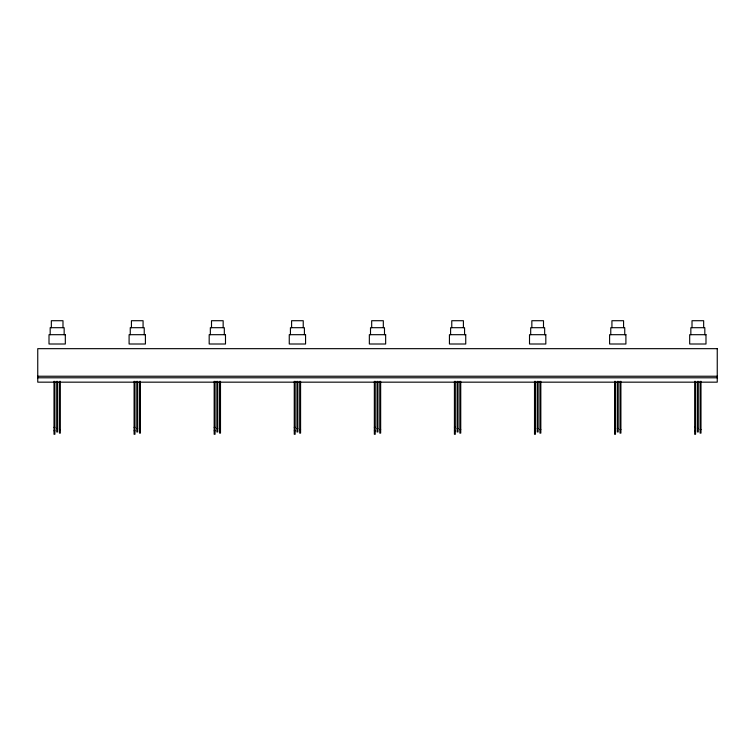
<?xml version="1.0" encoding="UTF-8"?>
<svg xmlns="http://www.w3.org/2000/svg" width="755" height="755" viewBox="0 0 755 755"><rect width="100%" height="100%" fill="white"/><g stroke="black" fill="none" stroke-linecap="round" stroke-linejoin="round"><path stroke-width="1.13" d="M37.75 376.235L717.25 376.235M37.75 377.793L717.25 377.793M54.011 427.302L54.879 427.302M134.097 427.302L134.966 427.302M214.175 427.302L215.052 427.302M294.261 427.302L295.139 427.302M374.348 427.302L375.216 427.302M454.425 427.302L455.303 427.302M534.512 427.302L535.389 427.302M614.598 427.302L615.467 427.302M694.685 427.302L695.553 427.302M56.729 428.462L57.597 428.462M136.815 428.462L137.684 428.462M216.893 428.462L217.77 428.462M296.979 428.462L297.857 428.462M377.066 428.462L377.934 428.462M457.143 428.462L458.021 428.462M537.23 428.462L538.107 428.462M617.316 428.462L618.185 428.462M697.403 428.462L698.271 428.462M59.447 429.623L60.315 429.623M139.533 429.623L140.402 429.623M219.611 429.623L220.488 429.623M299.697 429.623L300.575 429.623M379.784 429.623L380.652 429.623M459.861 429.623L460.739 429.623M539.948 429.623L540.825 429.623M620.034 429.623L620.903 429.623M700.121 429.623L700.989 429.623M54.011 430.794L54.879 430.794M134.097 430.794L134.966 430.794M214.175 430.794L215.052 430.794M294.261 430.794L295.139 430.794M374.348 430.794L375.216 430.794M454.425 430.794L455.303 430.794M534.512 430.794L535.389 430.794M614.598 430.794L615.467 430.794M694.685 430.794L695.553 430.794M704.821 334.691L704.821 327.698L690.844 327.698L690.844 334.691M703.66 327.698L703.66 320.715L692.014 320.715L692.014 327.698M700.989 381.322L700.989 433.125L700.121 433.125L700.121 381.322M698.271 381.322L698.271 431.954L697.403 431.954L697.403 381.322M695.553 381.322L695.553 434.285L694.685 434.285L694.685 381.322M624.744 334.691L624.744 327.698L610.767 327.698L610.767 334.691M623.573 327.698L623.573 320.715L611.928 320.715L611.928 327.698M620.903 381.322L620.903 433.125L620.034 433.125L620.034 381.322M618.185 381.322L618.185 431.954L617.316 431.954L617.316 381.322M615.467 381.322L615.467 434.285L614.598 434.285L614.598 381.322M544.657 334.691L544.657 327.698L530.68 327.698L530.68 334.691M543.496 327.698L543.496 320.715L531.841 320.715L531.841 327.698M540.825 381.322L540.825 433.125L539.948 433.125L539.948 381.322M538.107 381.322L538.107 431.954L537.23 431.954L537.23 381.322M535.389 381.322L535.389 434.285L534.512 434.285L534.512 381.322M464.57 334.691L464.57 327.698L450.593 327.698L450.593 334.691M463.41 327.698L463.41 320.715L451.764 320.715L451.764 327.698M460.739 381.322L460.739 433.125L459.861 433.125L459.861 381.322M458.021 381.322L458.021 431.954L457.143 431.954L457.143 381.322M455.303 381.322L455.303 434.285L454.425 434.285L454.425 381.322M384.493 334.691L384.493 327.698L370.507 327.698L370.507 334.691M383.323 327.698L383.323 320.715L371.677 320.715L371.677 327.698M380.652 381.322L380.652 433.125L379.784 433.125L379.784 381.322M377.934 381.322L377.934 431.954L377.066 431.954L377.066 381.322M375.216 381.322L375.216 434.285L374.348 434.285L374.348 381.322M304.407 334.691L304.407 327.698L290.43 327.698L290.43 334.691M303.236 327.698L303.236 320.715L291.59 320.715L291.59 327.698M300.575 381.322L300.575 433.125L299.697 433.125L299.697 381.322M297.857 381.322L297.857 431.954L296.979 431.954L296.979 381.322M295.139 381.322L295.139 434.285L294.261 434.285L294.261 381.322M224.32 334.691L224.32 327.698L210.343 327.698L210.343 334.691M223.159 327.698L223.159 320.715L211.504 320.715L211.504 327.698M220.488 381.322L220.488 433.125L219.611 433.125L219.611 381.322M217.77 381.322L217.77 431.954L216.893 431.954L216.893 381.322M215.052 381.322L215.052 434.285L214.175 434.285L214.175 381.322M144.233 334.691L144.233 327.698L130.256 327.698L130.256 334.691M143.072 327.698L143.072 320.715L131.427 320.715L131.427 327.698M140.402 381.322L140.402 433.125L139.533 433.125L139.533 381.322M137.684 381.322L137.684 431.954L136.815 431.954L136.815 381.322M134.966 381.322L134.966 434.285L134.097 434.285L134.097 381.322M64.156 334.691L64.156 327.698L50.179 327.698L50.179 334.691M62.986 327.698L62.986 320.715L51.34 320.715L51.34 327.698M60.315 381.322L60.315 433.125L59.447 433.125L59.447 381.322M57.597 381.322L57.597 431.954L56.729 431.954L56.729 381.322M54.879 381.322L54.879 434.285L54.011 434.285L54.011 381.322M65.317 334.691L49.009 334.691L49.009 344.006L65.317 344.006L65.317 334.691M145.404 334.691L129.096 334.691L129.096 344.006L145.404 344.006L145.404 334.691M225.49 334.691L209.182 334.691L209.182 344.006L225.49 344.006L225.49 334.691M305.567 334.691L289.259 334.691L289.259 344.006L305.567 344.006L305.567 334.691M385.654 334.691L369.346 334.691L369.346 344.006L385.654 344.006L385.654 334.691M465.741 334.691L449.433 334.691L449.433 344.006L465.741 344.006L465.741 334.691M545.818 334.691L529.51 334.691L529.51 344.006L545.818 344.006L545.818 334.691M625.904 334.691L609.596 334.691L609.596 344.006L625.904 344.006L625.904 334.691M705.991 334.691L689.683 334.691L689.683 344.006L705.991 344.006L705.991 334.691M717.25 348.668L37.75 348.668L37.75 382.162L717.25 382.162L717.25 348.668"/></g></svg>
